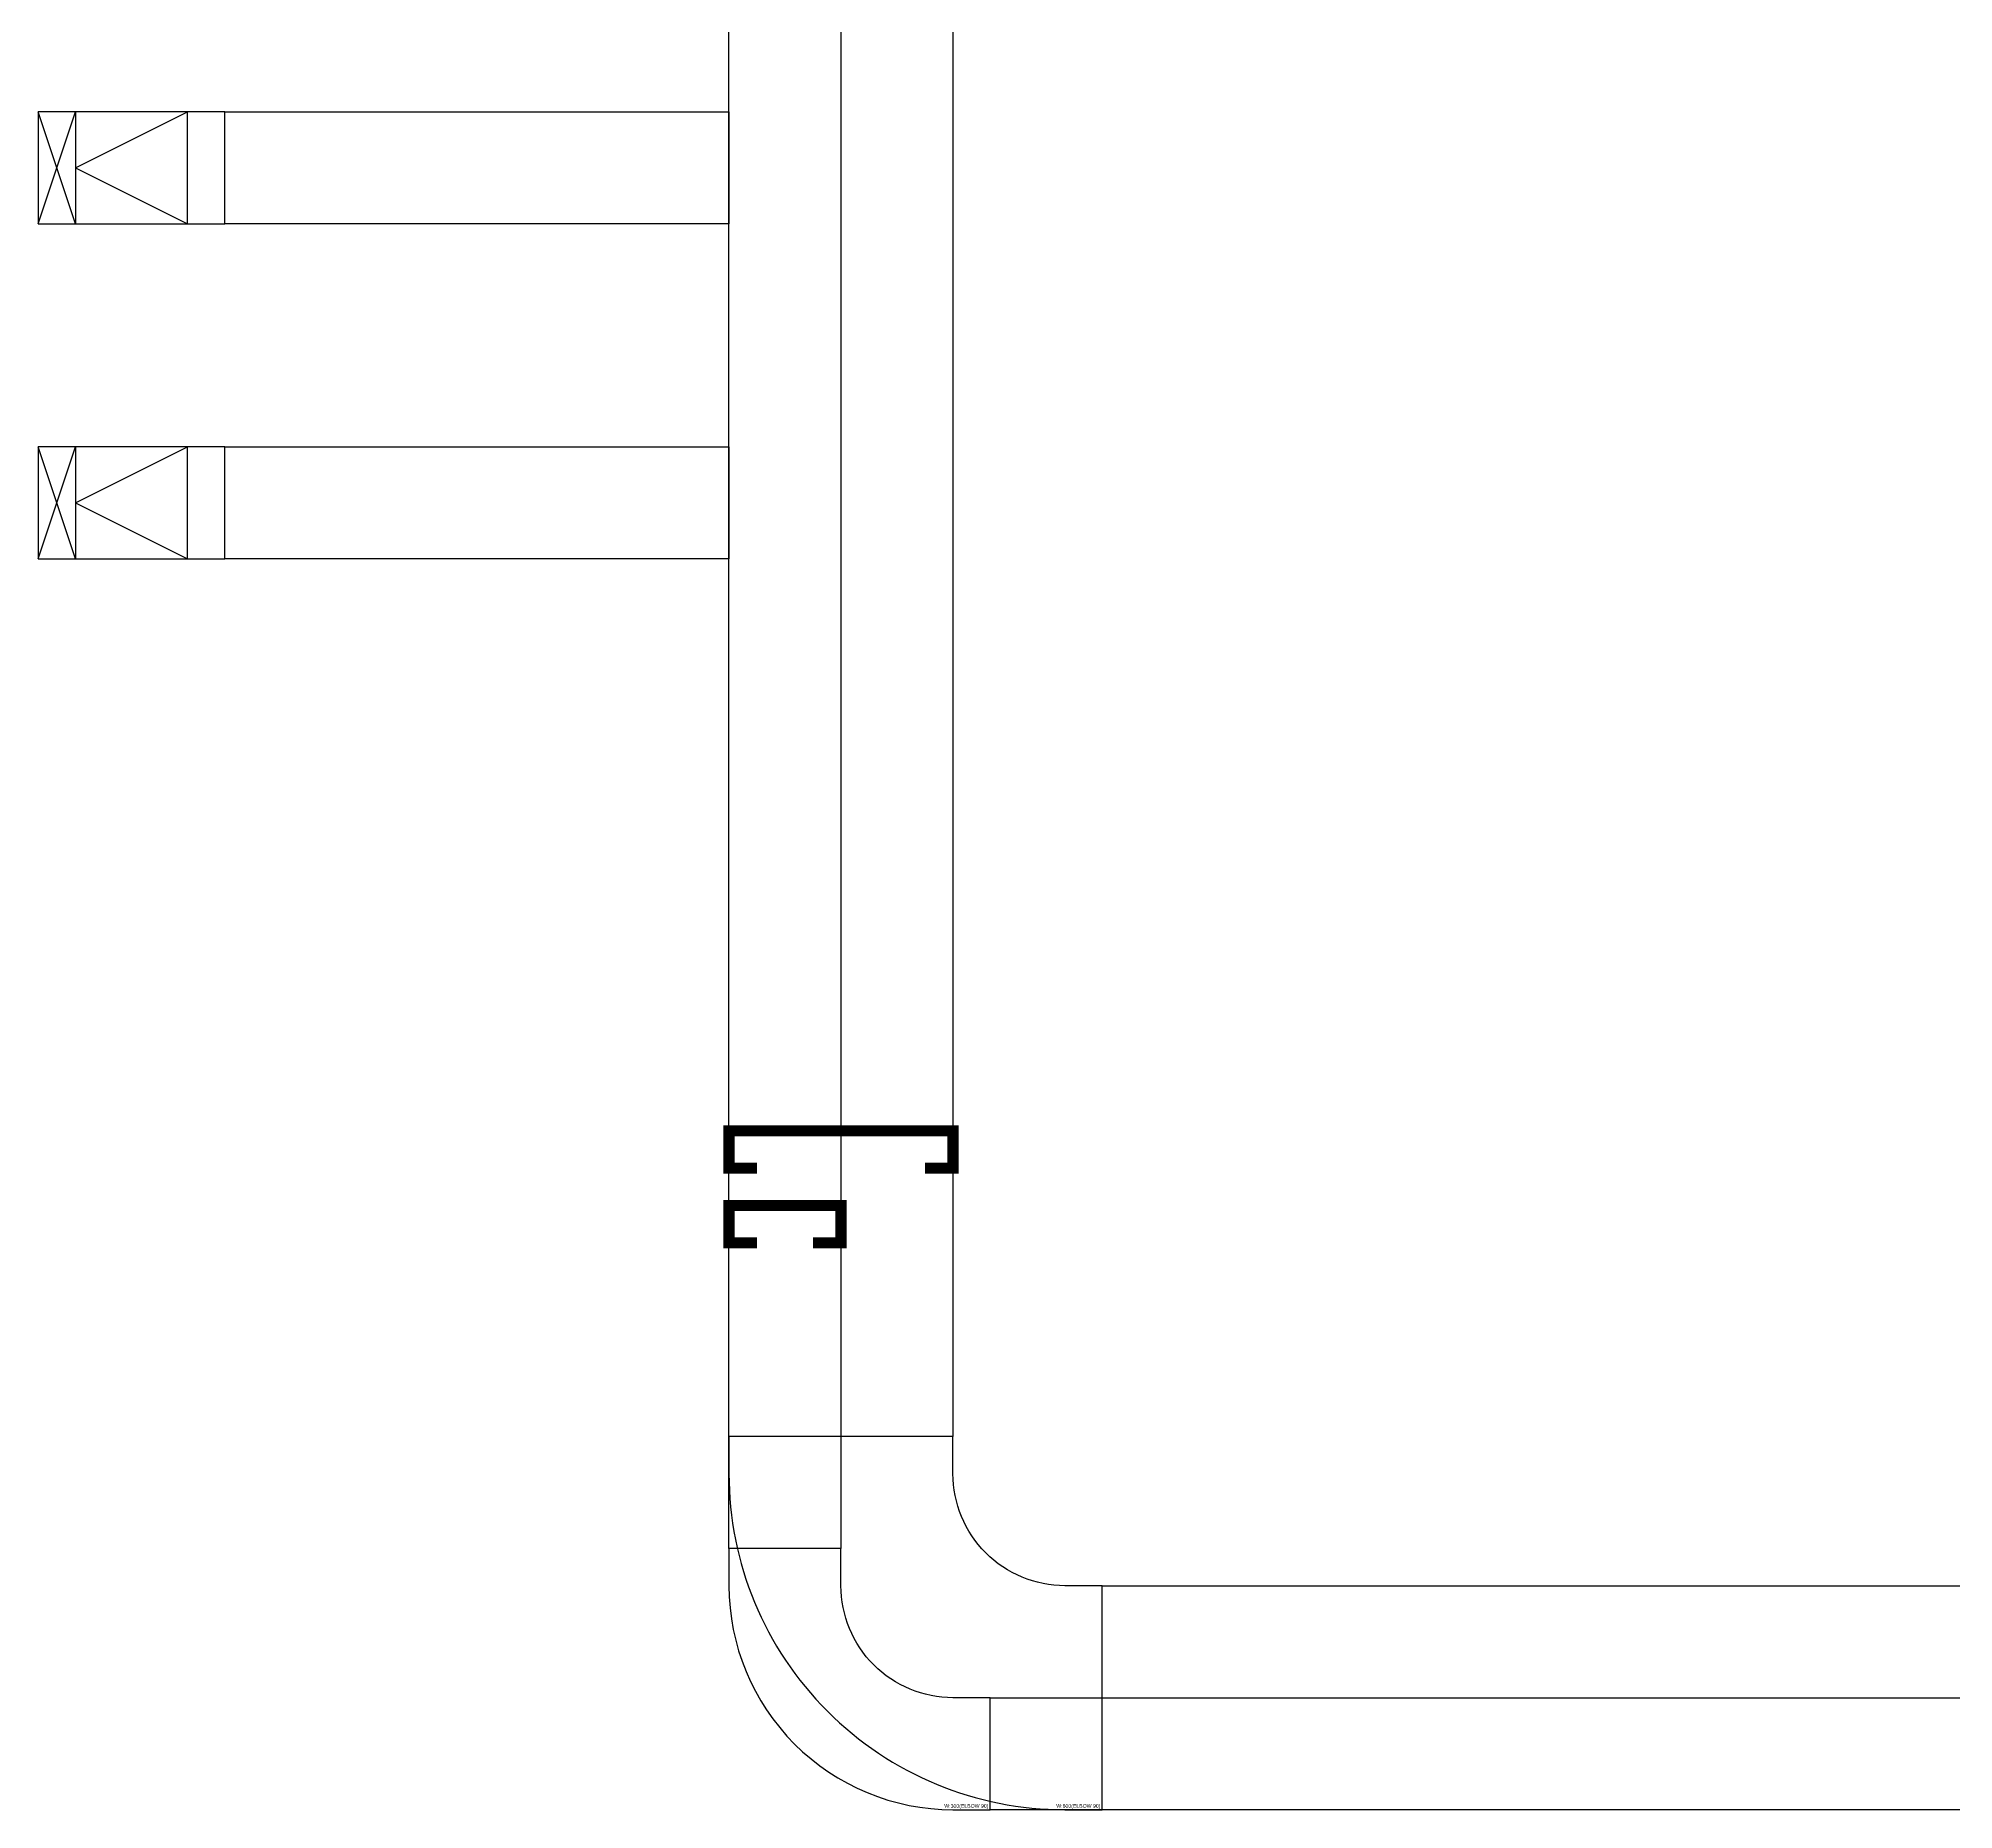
# Model space of a CAD drawing. Header units: millimetres. Extents: x -149088 to 500787, y -530175 to 1035835.
# Drawn here: x 115254 to 120384, y -243595 to -238850 of the extents above; entities that cross this region are included whole.
import ezdxf
from ezdxf.enums import TextEntityAlignment as Align

# ---------------------------------------------------------------- set-up
doc = ezdxf.new("R2010")
doc.units = ezdxf.units.MM
doc.header["$LTSCALE"] = 150
doc.layers.add('-----26 Electrical Cable Tray_건물(UPS)', color=100, linetype='Continuous')
doc.layers.add('-----26 Electrical Cable Tray_건물(일반)', color=20, linetype='Continuous')
doc.styles.add('ELEC', font='')
doc.styles.get('ELEC').set_extended_font_data('Dotum')

# ---------------------------------------------------------------- blocks, each defined once
blk = doc.blocks.new('*U8')
at = {"color": 0}
blk.add_lwpolyline([(0, 0), (-100, 0, -0.414214), (-400, 300), (-400, 400), (-1000, 400), (-1000, 300, 0.414214), (-100, -600), (0, -600)], format="xyb", close=True, dxfattribs=at)
at = {"color": 0, "style": 'ELEC'}
blk.add_text('W:600(ELBOW 90)', height=10, dxfattribs=at).set_placement((-5, -590), align=Align.MIDDLE_RIGHT)
blk = doc.blocks.new('*U27')
at = {"color": 0}
blk.add_lwpolyline([(0, 0), (-100, 0, -0.414214), (-400, 300), (-400, 400), (-700, 400), (-700, 300, 0.414214), (-100, -300), (0, -300)], format="xyb", close=True, dxfattribs=at)
at = {"color": 0, "style": 'ELEC'}
blk.add_text('W:300(ELBOW 90)', height=10, dxfattribs=at).set_placement((-5, -290), align=Align.MIDDLE_RIGHT)
blk = doc.blocks.new('TRAY(VERT)')
at = {"color": 0}
for p, q in [((0, 400), (0, 500)), ((0, 500), (300, 500)), ((300, 500), (300, 400)), ((0, 0), (0, 400)), ((300, 400), (300, 0)), ((300, 0), (0, 0))]:
    blk.add_line(p, q, dxfattribs=at)
at = {"color": 8}
for p, q in [((150, 100), (0, 400)), ((0, 400), (300, 400)), ((150, 100), (300, 400)), ((0, 100), (300, 0)), ((0, 0), (300, 100)), ((300, 100), (0, 100))]:
    blk.add_line(p, q, dxfattribs=at)
blk = doc.blocks.new('SSH-20260429.172412')
at = {"layer": '-----26 Electrical Cable Tray_건물(UPS)', "elevation": 0}
for points in [[(99429.8, 69530), (99129.8, 69530), (99129.8, 76077.2), (99429.8, 76077.2)], [(147679.8, 69130), (147679.8, 68830), (99829.8, 68830), (99829.8, 69130)]]:
    blk.add_lwpolyline(points, close=True, dxfattribs=at)
at = {"layer": '-----26 Electrical Cable Tray_건물(UPS)', "const_width": 30}
blk.add_lwpolyline([(99354.8, 70348.3), (99429.8, 70348.3), (99429.8, 70448.3), (99129.8, 70448.3), (99129.8, 70348.3), (99204.8, 70348.3)], dxfattribs=at)
at = {"layer": '-----26 Electrical Cable Tray_건물(일반)', "elevation": 0}
for points in [[(99729.8, 69830), (99129.8, 69830), (99129.8, 78930), (99729.8, 78930)], [(99129.8, 73377.2), (99129.8, 73077.2), (97779.8, 73077.2), (97779.8, 73377.2)], [(99129.8, 72480), (99129.8, 72180), (97779.8, 72180), (97779.8, 72480)], [(136129.8, 69430), (136129.8, 68830), (100129.8, 68830), (100129.8, 69430)]]:
    blk.add_lwpolyline(points, close=True, dxfattribs=at)
at = {"layer": '-----26 Electrical Cable Tray_건물(일반)', "const_width": 30}
blk.add_lwpolyline([(99654.8, 70548.3), (99729.8, 70548.3), (99729.8, 70648.3), (99129.8, 70648.3), (99129.8, 70548.3), (99204.8, 70548.3)], dxfattribs=at)
at = {"layer": '-----26 Electrical Cable Tray_건물(UPS)'}
blk.add_blockref('*U27', (99829.8, 69130), dxfattribs=at)
at = {"layer": '-----26 Electrical Cable Tray_건물(일반)', "xscale": -1, "rotation": 270}
for p in [(97279.8, 73077.2), (97279.8, 72180)]:
    blk.add_blockref('TRAY(VERT)', p, dxfattribs=at)
at = {"layer": '-----26 Electrical Cable Tray_건물(일반)'}
blk.add_blockref('*U8', (100129.8, 69430), dxfattribs=at)

msp = doc.modelspace()

# ---------------------------------------------------------------- block references
msp.add_blockref('SSH-20260429.172412', (17973.8, -312425))

doc.saveas('drawing.dxf')
